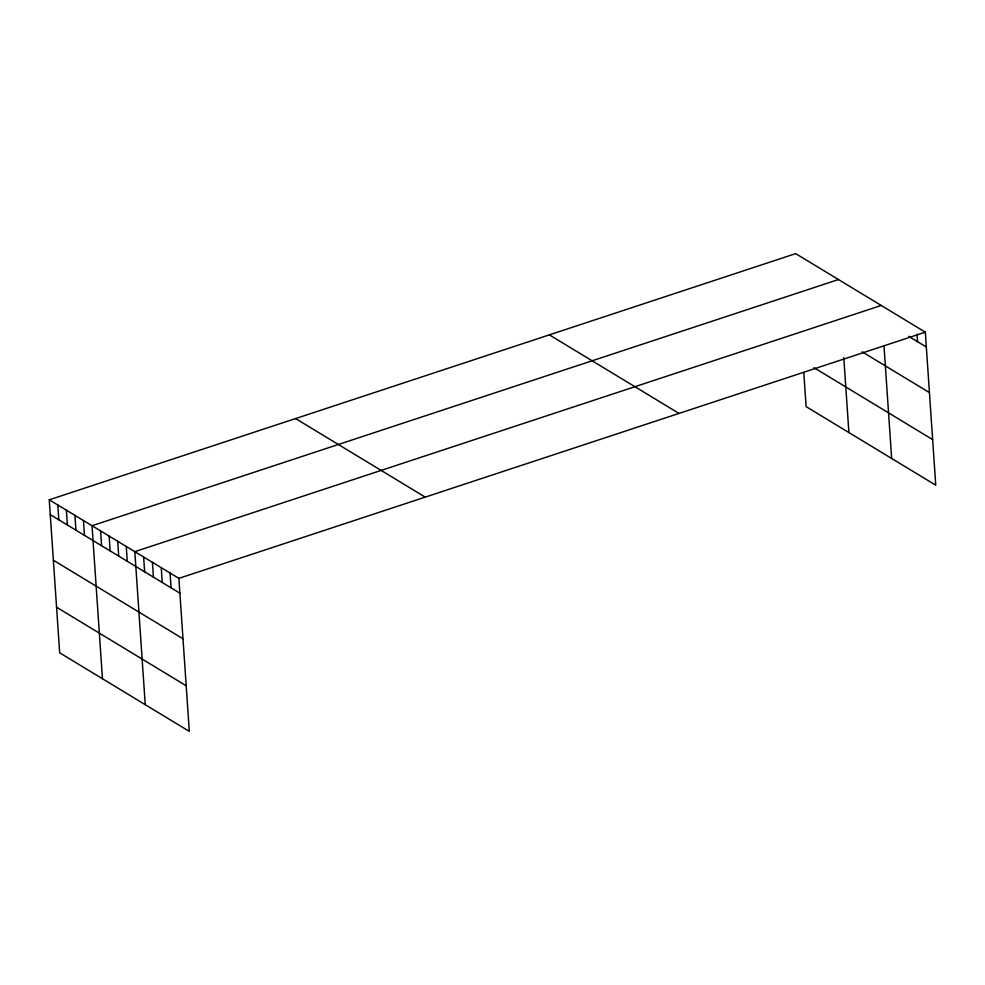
<?xml version="1.0" encoding="UTF-8"?>
<svg xmlns="http://www.w3.org/2000/svg" width="985" height="985" viewBox="0 0 985 985"><rect width="100%" height="100%" fill="white"/><g stroke="black" fill="none" stroke-linecap="round" stroke-linejoin="round"><path stroke-width="1.48" d="M49.25 499.814L178.876 578.367L189.305 731.375L59.679 652.821L49.25 499.814L795.695 253.625L925.321 332.179L935.75 485.186L806.124 406.633L803.785 372.428M838.469 279.543L92.024 525.731L102.465 678.751M881.243 305.461L134.81 551.662L145.238 704.669M178.876 578.367L925.321 332.179M908.699 336.304L926.331 346.991M862.146 351.817L929.434 392.596M814.016 367.7L932.635 439.581M549.359 334.863L678.997 413.417M295.574 418.563L425.2 497.117M50.26 514.626L179.886 593.179M53.375 560.231L183.001 638.785M56.576 607.216L186.202 685.769M917.01 334.235L917.515 341.647M884.001 345.932L891.671 458.481M843.788 357.58L848.898 432.563M170.06 573.024L171.07 587.836M161.245 567.68L162.254 582.492M152.429 562.337L153.438 577.148M143.625 556.993L144.635 571.817M126.252 546.478L127.262 561.29M117.695 541.282L118.705 556.106M109.138 536.099L110.148 550.923M100.581 530.915L101.59 545.727M83.466 520.548L84.476 535.36M74.922 515.364L75.931 530.176M66.364 510.181L67.374 524.993M57.807 504.997L58.817 519.809"/></g></svg>
